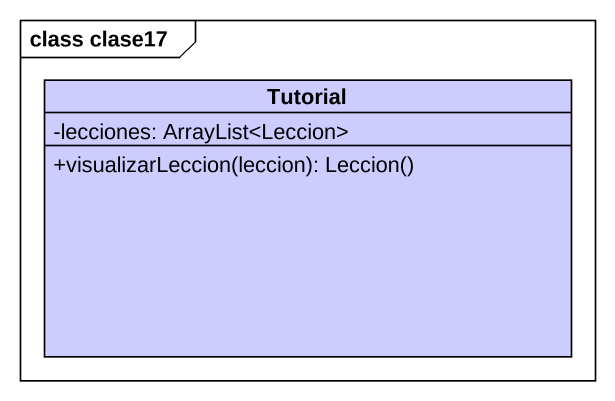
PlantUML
@startuml
mainframe class clase17
hide circle
hide empty members
skinparam classAttributeIconSize 0
class Tutorial #CCCCFF {
  -lecciones: ArrayList<Leccion>
  +visualizarLeccion(leccion): Leccion()
}
@enduml
